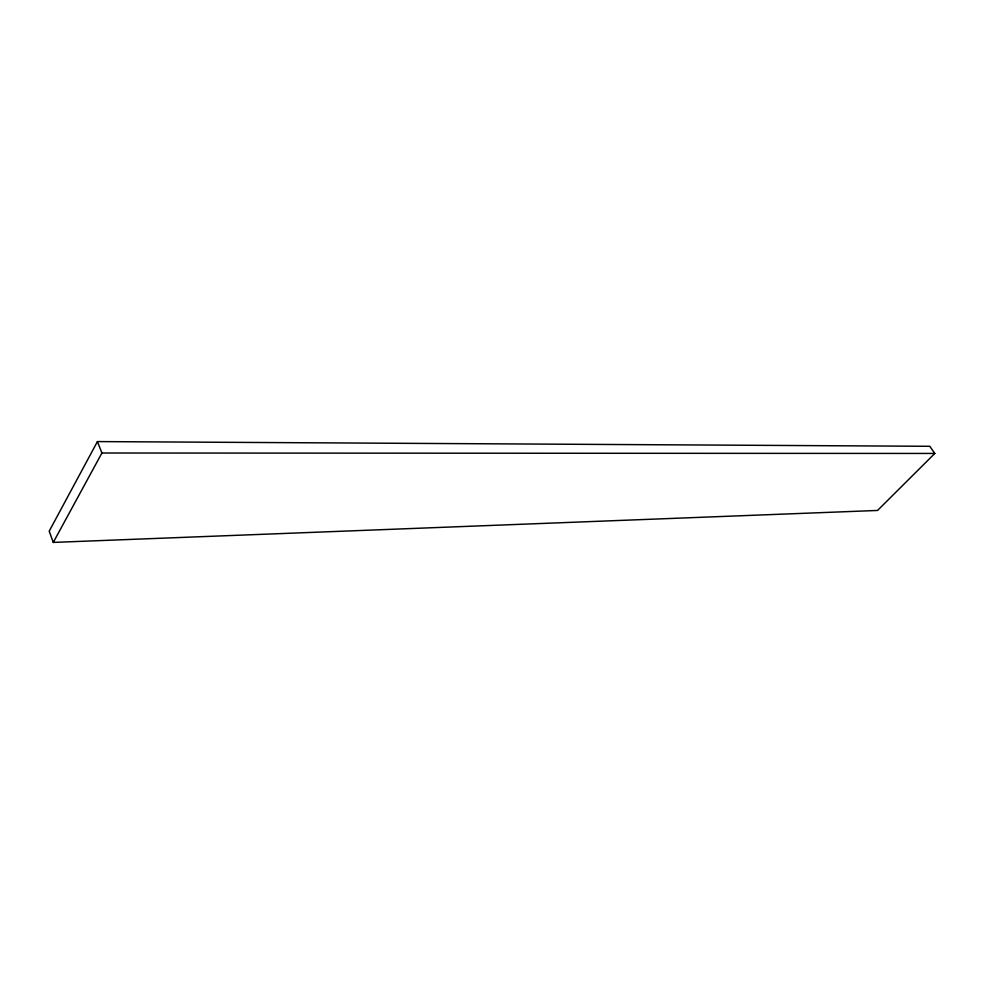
<?xml version="1.0" encoding="UTF-8"?>
<svg xmlns="http://www.w3.org/2000/svg" width="984" height="984" viewBox="0 0 984 984"><rect width="100%" height="100%" fill="white"/><g stroke="black" fill="none" stroke-linecap="round" stroke-linejoin="round"><path stroke-width="1.48" d="M97.428 441.582L49.2 531.188L53.271 542.418L877.556 510.45L934.8 453.452L929.782 446.293L97.428 441.582L101.918 453.009L53.271 542.418M101.918 453.009L934.8 453.452"/></g></svg>
